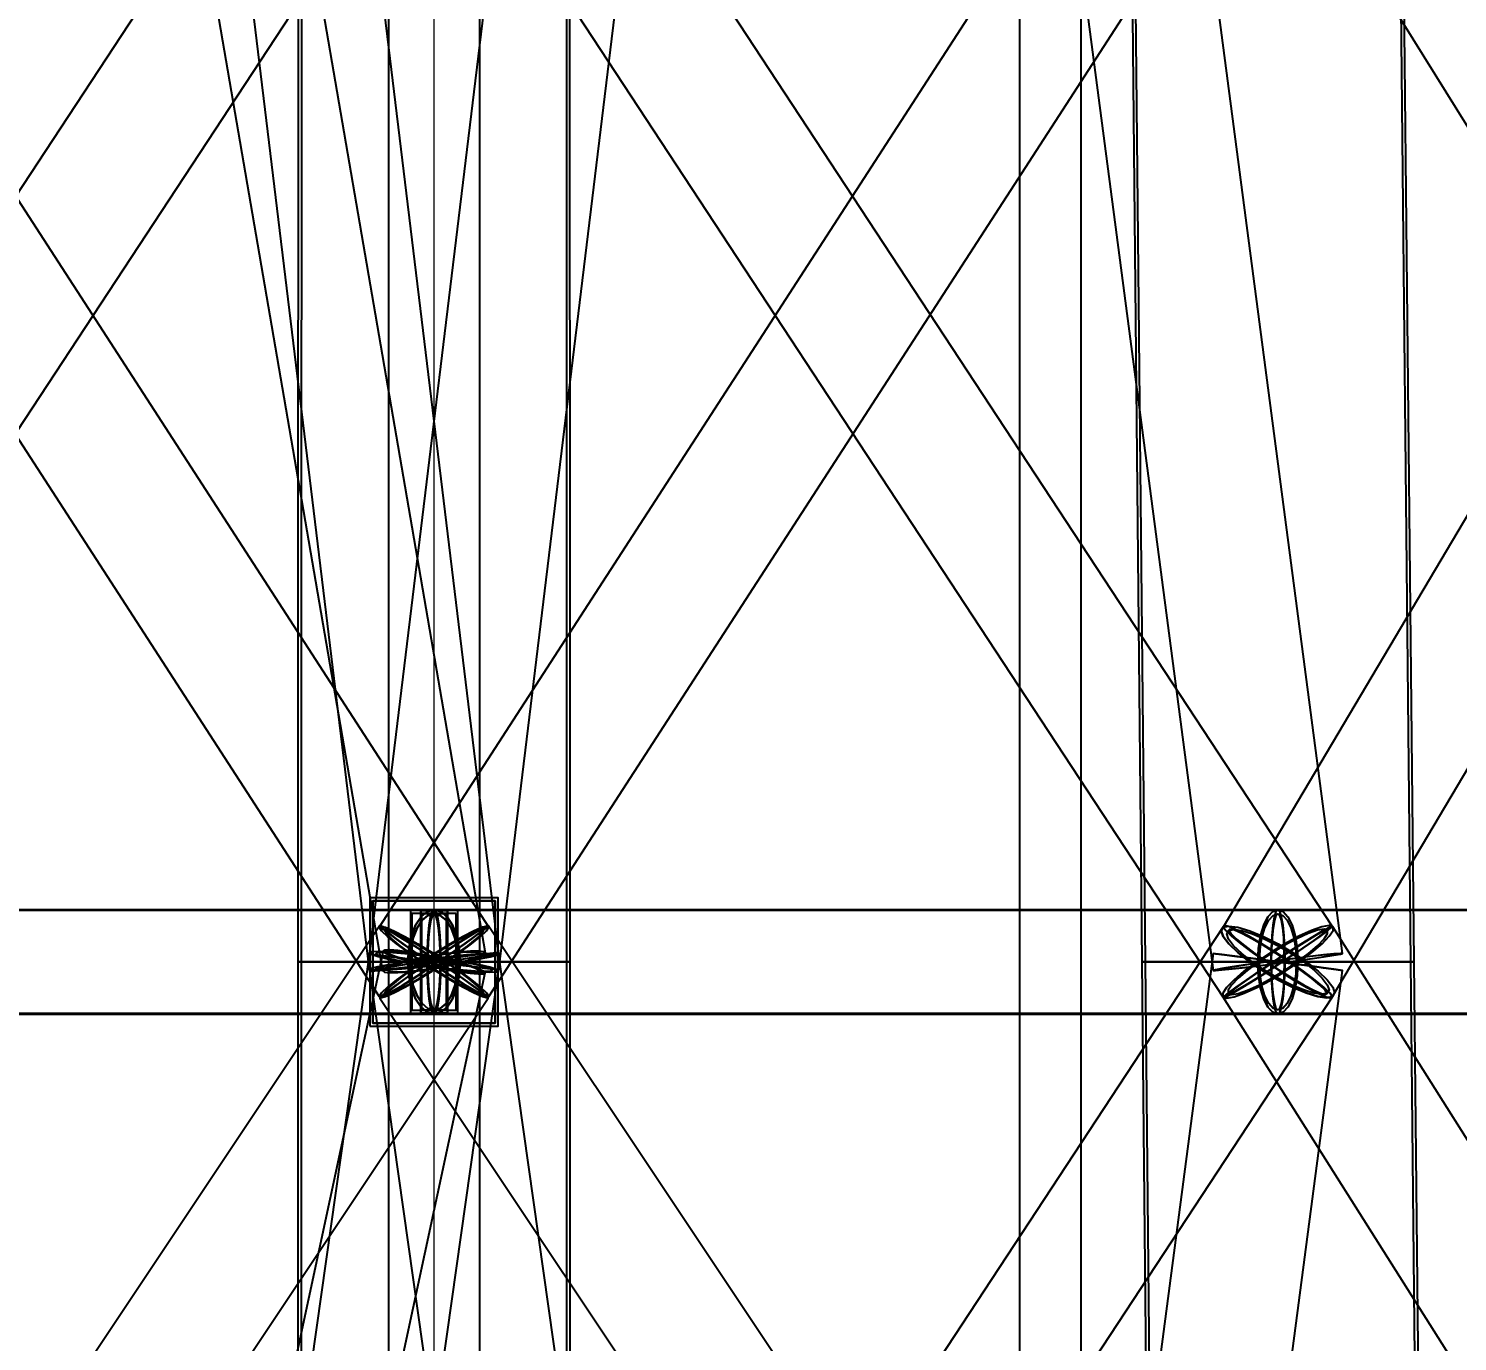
# Model space of a CAD drawing. Header units: millimetres. Extents: x -123812 to 252100, y -3000 to 639000.
# Drawn here: x -1579 to 3984, y 398522 to 403634 of the extents above; entities that cross this region are included whole.
import ezdxf

# ---------------------------------------------------------------- set-up
doc = ezdxf.new("R2010")
doc.units = ezdxf.units.MM
for name, color, linetype, lineweight in [('D-BMK-AXIS', 7, 'Continuous', 13), ('D-STR-CORE', 7, 'Continuous', 25), ('D-STR-DIM', 7, 'Continuous', 13), ('D-STR-STRC', 7, 'Continuous', 25)]:
    doc.layers.add(name, color=color, linetype=linetype, lineweight=lineweight)
doc.styles.add('OpenSansCondensed-Light', font='OpenSansCondensed-Light.ttf')
doc.styles.add('TOWER_UNICODE', font='Arial Unicode.ttf')
doc.dimstyles.new('EZDXF', dxfattribs={"dimtxt": 0.25, "dimasz": 0.175, "dimexe": 0.375, "dimexo": 0.125, "dimgap": 0.1, "dimtad": 1, "dimlfac": 100, "dimzin": 12, "dimdsep": 46, "dimtxsty": 'OpenSansCondensed-Light', "dimblk": 'ARCHTICK', "dimcen": 2.5, "dimazin": 3, "dimtfac": 0.5, "dimtmove": 2, "dimatfit": 3})

# ---------------------------------------------------------------- blocks, each defined once
blk = doc.blocks.new('_ARCHTICK')
at = {"color": 0, "linetype": 'BYBLOCK', "const_width": 0.15}
blk.add_lwpolyline([(-0.5, -0.5), (0.5, 0.5)], dxfattribs=at)

msp = doc.modelspace()

# ---------------------------------------------------------------- linework, layer by layer
at = {"layer": 'D-BMK-AXIS'}
msp.add_line((0, -3000), (0, 639000), dxfattribs=at)
at = {"layer": 'D-STR-CORE'}
msp.add_lwpolyline([(2280, 375000), (2520, 375000), (2520, 452500), (2280, 452500)], close=True, dxfattribs=at)
msp.add_lwpolyline([(2280, 375000), (2520, 375000), (2520, 452500), (2280, 452500)], close=True, dxfattribs=at)
at = {"layer": 'D-STR-STRC'}
for points in [[(-4504.9, 424966), (-200.3, 399966), (-193.5, 399960.7), (-173.5, 399958.1), (-141.6, 399958.3), (-100.1, 399961.4), (-51.8, 399967.1), (0, 399975), (51.8, 399984.6), (100.1, 399995.3), (141.6, 400006.3), (173.5, 400016.9), (193.5, 400026.3), (200.3, 400034), (-4104.3, 425034)], [(-3286.1, 424969.5), (-252.2, 399969.5), (-243.6, 399966.9), (-218.4, 399966.6), (-178.3, 399968.6), (-126.1, 399972.7), (-65.3, 399978.7), (0, 399986.1), (65.3, 399994.5), (126.1, 400003.2), (178.3, 400011.7), (218.4, 400019.5), (243.6, 400025.9), (252.2, 400030.5), (-2781.8, 425030.5)], [(2781.8, 425030.6), (-252.2, 400030.6), (-243.6, 400029.4), (-218.4, 400026.3), (-178.3, 400021.3), (-126.1, 400014.9), (-65.3, 400007.5), (0, 399999.5), (65.3, 399991.6), (126.1, 399984.3), (178.3, 399978), (218.4, 399973.3), (243.6, 399970.3), (252.2, 399969.4), (3286.1, 424969.4)], [(-251.8, 424966.9), (3033.7, 399966.9), (3042.3, 399966.6), (3067.5, 399968.6), (3107.5, 399972.7), (3159.6, 399978.7), (3220.4, 399986.1), (3285.6, 399994.5), (3350.7, 400003.3), (3411.5, 400011.8), (3463.6, 400019.5), (3503.7, 400025.9), (3528.8, 400030.5), (3537.4, 400033.1), (251.8, 425033.1)], [(-3074, 399860.3), (211.5, 404860.3), (209.1, 404865), (192.4, 404879), (162.6, 404901.2), (121.7, 404930.1), (72.5, 404963.8), (18.4, 405000), (-37, 405036.2), (-89.9, 405069.9), (-136.6, 405098.8), (-174, 405121), (-199.6, 405135), (-211.5, 405139.7), (-3497.1, 400139.7)], [(-3448.8, 404865), (-213.6, 399865), (-208.3, 399860.3), (-188.8, 399865), (-156.5, 399879), (-113.5, 399901.2), (-62.7, 399930.1), (-7.7, 399963.8), (47.8, 400000), (100.1, 400036.2), (145.6, 400069.9), (181.1, 400098.8), (204.3, 400121), (213.6, 400135), (-3021.6, 405135)], [(3021.6, 405135), (-213.6, 400135), (-204.3, 400121), (-181.1, 400098.8), (-145.6, 400069.9), (-100.1, 400036.2), (-47.8, 400000), (7.7, 399963.8), (62.7, 399930.1), (113.5, 399901.2), (156.5, 399879), (188.8, 399865), (208.3, 399860.3), (213.6, 399865), (3448.8, 404865)], [(-211.5, 404860.3), (3074, 399860.3), (3086, 399865), (3111.5, 399879), (3149, 399901.2), (3195.7, 399930.1), (3248.5, 399963.8), (3303.9, 400000), (3358.1, 400036.2), (3407.2, 400069.9), (3448.1, 400098.8), (3478, 400121), (3494.7, 400135), (3497.1, 400139.7), (211.5, 405139.7)], [(6562.3, 400135), (3450.3, 405135), (3435.6, 405139.7), (3407.2, 405135), (3367.1, 405121), (3318, 405098.8), (3263.3, 405069.9), (3206.6, 405036.2), (3151.9, 405000), (3102.9, 404963.8), (3062.9, 404930.1), (3034.6, 404901.2), (3020.1, 404879), (3020.1, 404865), (6132.1, 399865)], [(6037, 405135), (3072.5, 400135), (3064.9, 400121), (3072.3, 400098.8), (3094.2, 400069.9), (3129.2, 400036.2), (3174.8, 400000), (3228, 399963.8), (3285.1, 399930.1), (3342.2, 399901.2), (3395.5, 399879), (3441.3, 399865), (3476.4, 399860.3), (3498.6, 399865), (6463, 404865)], [(-4837, 399796.8), (0, 399796.8), (26.3, 399803.7), (50.8, 399824), (71.8, 399856.3), (88, 399898.4), (98.1, 399947.4), (101.6, 400000), (98.1, 400052.6), (88, 400101.6), (71.8, 400143.7), (50.8, 400176), (26.3, 400196.3), (0, 400203.2), (-4837, 400203.2)], [(-4837, 399796.8), (0, 399796.8), (26.3, 399803.7), (50.8, 399824), (71.8, 399856.3), (88, 399898.4), (98.1, 399947.4), (101.6, 400000), (98.1, 400052.6), (88, 400101.6), (71.8, 400143.7), (50.8, 400176), (26.3, 400196.3), (0, 400203.2), (-4837, 400203.2)], [(-3285.6, 399796.8), (0, 399796.8), (6.9, 399803.7), (13.3, 399824), (18.8, 399856.3), (23, 399898.4), (25.6, 399947.4), (26.5, 400000), (25.6, 400052.6), (23, 400101.6), (18.8, 400143.7), (13.3, 400176), (6.9, 400196.3), (0, 400203.2), (-3285.6, 400203.2)], [(-3285.6, 399796.8), (0, 399796.8), (6.9, 399803.7), (13.3, 399824), (18.8, 399856.3), (23, 399898.4), (25.6, 399947.4), (26.5, 400000), (25.6, 400052.6), (23, 400101.6), (18.8, 400143.7), (13.3, 400176), (6.9, 400196.3), (0, 400203.2), (-3285.6, 400203.2)], [(4837, 400203.2), (0, 400203.2), (-26.3, 400196.3), (-50.8, 400176), (-71.8, 400143.7), (-88, 400101.6), (-98.1, 400052.6), (-101.6, 400000), (-98.1, 399947.4), (-88, 399898.4), (-71.8, 399856.3), (-50.8, 399824), (-26.3, 399803.7), (0, 399796.8), (4837, 399796.8)], [(4837, 400203.2), (0, 400203.2), (-26.3, 400196.3), (-50.8, 400176), (-71.8, 400143.7), (-88, 400101.6), (-98.1, 400052.6), (-101.6, 400000), (-98.1, 399947.4), (-88, 399898.4), (-71.8, 399856.3), (-50.8, 399824), (-26.3, 399803.7), (0, 399796.8), (4837, 399796.8)], [(6347.2, 400203.2), (3285.6, 400203.2), (3265.4, 400196.3), (3246.7, 400176), (3230.6, 400143.7), (3218.2, 400101.6), (3210.5, 400052.6), (3207.8, 400000), (3210.5, 399947.4), (3218.2, 399898.4), (3230.6, 399856.3), (3246.7, 399824), (3265.4, 399803.7), (3285.6, 399796.8), (6347.2, 399796.8)], [(6347.2, 400203.2), (3285.6, 400203.2), (3265.4, 400196.3), (3246.7, 400176), (3230.6, 400143.7), (3218.2, 400101.6), (3210.5, 400052.6), (3207.8, 400000), (3210.5, 399947.4), (3218.2, 399898.4), (3230.6, 399856.3), (3246.7, 399824), (3265.4, 399803.7), (3285.6, 399796.8), (6347.2, 399796.8)], [(-3125.3, 394858.8), (210.6, 399858.8), (208.2, 399863.6), (191.6, 399877.7), (162, 399900.1), (121.4, 399929.4), (72.4, 399963.4), (18.6, 400000), (-36.5, 400036.6), (-89.2, 400070.6), (-135.7, 400099.9), (-173, 400122.3), (-198.6, 400136.4), (-210.6, 400141.2), (-3546.4, 395141.2)], [(212.6, 394863.6), (3498.2, 399863.6), (3489, 399877.7), (3465.9, 399900.1), (3430.5, 399929.4), (3385.2, 399963.4), (3333.2, 400000), (3277.9, 400036.6), (3223.1, 400070.6), (3172.6, 400099.9), (3129.8, 400122.3), (3097.6, 400136.4), (3078.2, 400141.2), (3072.9, 400136.4), (-212.6, 395136.4)], [(3546.4, 395141.2), (210.6, 400141.2), (198.6, 400136.4), (173, 400122.3), (135.7, 400099.9), (89.2, 400070.6), (36.5, 400036.6), (-18.6, 400000), (-72.4, 399963.4), (-121.4, 399929.4), (-162, 399900.1), (-191.6, 399877.7), (-208.2, 399863.6), (-210.6, 399858.8), (3125.3, 394858.8)], [(6658.6, 395136.4), (3499.8, 400136.4), (3484.9, 400141.2), (3456.5, 400136.4), (3416.5, 400122.3), (3367.5, 400099.9), (3312.9, 400070.6), (3256.5, 400036.6), (3202, 400000), (3153.3, 399963.4), (3113.5, 399929.4), (3085.5, 399900.1), (3071.1, 399877.7), (3071.4, 399863.6), (6230.2, 394863.6)], [(-5170.6, 374957.7), (198.7, 399957.7), (191.9, 399964.4), (172.1, 399973.5), (140.5, 399984.3), (99.4, 399996.3), (51.4, 400008.5), (0, 400020.1), (-51.4, 400030.4), (-99.4, 400038.5), (-140.5, 400044.1), (-172.1, 400046.6), (-191.9, 400046), (-198.7, 400042.3), (-5568.1, 375042.3)], [(-3285.7, 374964.6), (251.5, 399964.6), (242.9, 399970.9), (217.8, 399979.1), (177.8, 399988.8), (125.8, 399999.2), (65.1, 400009.7), (0, 400019.5), (-65.1, 400028), (-125.8, 400034.6), (-177.8, 400038.8), (-217.8, 400040.4), (-242.9, 400039.2), (-251.5, 400035.4), (-3788.7, 375035.4)], [(251.8, 374966.9), (3537.4, 399966.9), (3528.8, 399968.2), (3503.7, 399971.7), (3463.6, 399977.1), (3411.5, 399984.1), (3350.7, 399992.1), (3285.6, 400000.7), (3220.4, 400009.2), (3159.6, 400017.1), (3107.5, 400023.9), (3067.5, 400029), (3042.3, 400032.1), (3033.7, 400033.1), (-251.8, 375033.1)], [(3788.7, 375035.6), (251.5, 400035.6), (242.9, 400035.7), (217.8, 400033.4), (177.8, 400028.8), (125.7, 400022.2), (65.1, 400014.2), (0, 400005.1), (-65.1, 399995.8), (-125.7, 399986.7), (-177.8, 399978.5), (-217.8, 399971.8), (-242.9, 399967), (-251.5, 399964.4), (3285.7, 374964.4)]]:
    msp.add_lwpolyline(points, dxfattribs=at)
for points in [[(-177.8, 425000), (-177.8, 400000), (177.8, 400000), (177.8, 425000)], [(-177.8, 400000), (177.8, 400000), (177.8, 425000), (-177.8, 425000)], [(-530.4, 400000), (530.4, 400000), (529.2, 405000), (-529.2, 405000)], [(-530.4, 400000), (530.4, 400000), (529.2, 405000), (-529.2, 405000)], [(-517.1, 400000), (517.1, 400000), (516.6, 405000), (-516.6, 405000)], [(2706, 405000), (2755.2, 400000), (3815.9, 400000), (3764.5, 405000)], [(2718.6, 405000), (2768.4, 400000), (3802.7, 400000), (3751.9, 405000)], [(-250, 399750), (250, 399750), (250, 400250), (-250, 400250)], [(-250, 399750), (250, 399750), (250, 400250), (-250, 400250)], [(-238, 400238), (238, 400238), (238, 399762), (-238, 399762)], [(238, 400238), (-238, 400238), (-238, 399762), (238, 399762)], [(-5730.9, 399800), (92.2, 399800), (92.2, 400200), (-5730.9, 400200)], [(-5690.5, 399800), (51.8, 399800), (51.8, 400200), (-5690.5, 400200)], [(-5690.5, 399800), (51.8, 399800), (51.8, 400200), (-5690.5, 400200)], [(-101.6, 400000), (-98.1, 399947.4), (-88, 399898.4), (-71.8, 399856.3), (-50.8, 399824), (-26.3, 399803.7), (0, 399796.8), (26.3, 399803.7), (50.8, 399824), (71.8, 399856.3), (88, 399898.4), (98.1, 399947.4), (101.6, 400000), (98.1, 400052.6), (88, 400101.6), (71.8, 400143.7), (50.8, 400176), (26.3, 400196.3), (0, 400203.2), (-26.3, 400196.3), (-50.8, 400176), (-71.8, 400143.7), (-88, 400101.6), (-98.1, 400052.6)], [(-101.6, 400000), (-98.1, 399947.4), (-88, 399898.4), (-71.8, 399856.3), (-50.8, 399824), (-26.3, 399803.7), (0, 399796.8), (26.3, 399803.7), (50.8, 399824), (71.8, 399856.3), (88, 399898.4), (98.1, 399947.4), (101.6, 400000), (98.1, 400052.6), (88, 400101.6), (71.8, 400143.7), (50.8, 400176), (26.3, 400196.3), (0, 400203.2), (-26.3, 400196.3), (-50.8, 400176), (-71.8, 400143.7), (-88, 400101.6), (-98.1, 400052.6)], [(101.6, 400000), (98.1, 399947.4), (88, 399898.4), (71.8, 399856.3), (50.8, 399824), (26.3, 399803.7), (0, 399796.8), (-26.3, 399803.7), (-50.8, 399824), (-71.8, 399856.3), (-88, 399898.4), (-98.1, 399947.4), (-101.6, 400000), (-98.1, 400052.6), (-88, 400101.6), (-71.8, 400143.7), (-50.8, 400176), (-26.3, 400196.3), (0, 400203.2), (26.3, 400196.3), (50.8, 400176), (71.8, 400143.7), (88, 400101.6), (98.1, 400052.6)], [(101.6, 400000), (98.1, 399947.4), (88, 399898.4), (71.8, 399856.3), (50.8, 399824), (26.3, 399803.7), (0, 399796.8), (-26.3, 399803.7), (-50.8, 399824), (-71.8, 399856.3), (-88, 399898.4), (-98.1, 399947.4), (-101.6, 400000), (-98.1, 400052.6), (-88, 400101.6), (-71.8, 400143.7), (-50.8, 400176), (-26.3, 400196.3), (0, 400203.2), (26.3, 400196.3), (50.8, 400176), (71.8, 400143.7), (88, 400101.6), (98.1, 400052.6)], [(-93.6, 400000), (-90.4, 399951.5), (-81.1, 399906.4), (-66.2, 399867.6), (-46.8, 399837.9), (-24.2, 399819.2), (0, 399812.8), (24.2, 399819.2), (46.8, 399837.9), (66.2, 399867.6), (81.1, 399906.4), (90.4, 399951.5), (93.6, 400000), (90.4, 400048.5), (81.1, 400093.6), (66.2, 400132.4), (46.8, 400162.1), (24.2, 400180.8), (0, 400187.2), (-24.2, 400180.8), (-46.8, 400162.1), (-66.2, 400132.4), (-81.1, 400093.6), (-90.4, 400048.5)], [(-93.6, 400000), (-90.4, 399951.5), (-81.1, 399906.4), (-66.2, 399867.6), (-46.8, 399837.9), (-24.2, 399819.2), (0, 399812.8), (24.2, 399819.2), (46.8, 399837.9), (66.2, 399867.6), (81.1, 399906.4), (90.4, 399951.5), (93.6, 400000), (90.4, 400048.5), (81.1, 400093.6), (66.2, 400132.4), (46.8, 400162.1), (24.2, 400180.8), (0, 400187.2), (-24.2, 400180.8), (-46.8, 400162.1), (-66.2, 400132.4), (-81.1, 400093.6), (-90.4, 400048.5)], [(93.6, 400000), (90.4, 399951.5), (81.1, 399906.4), (66.2, 399867.6), (46.8, 399837.9), (24.2, 399819.2), (0, 399812.8), (-24.2, 399819.2), (-46.8, 399837.9), (-66.2, 399867.6), (-81.1, 399906.4), (-90.4, 399951.5), (-93.6, 400000), (-90.4, 400048.5), (-81.1, 400093.6), (-66.2, 400132.4), (-46.8, 400162.1), (-24.2, 400180.8), (0, 400187.2), (24.2, 400180.8), (46.8, 400162.1), (66.2, 400132.4), (81.1, 400093.6), (90.4, 400048.5)], [(93.6, 400000), (90.4, 399951.5), (81.1, 399906.4), (66.2, 399867.6), (46.8, 399837.9), (24.2, 399819.2), (0, 399812.8), (-24.2, 399819.2), (-46.8, 399837.9), (-66.2, 399867.6), (-81.1, 399906.4), (-90.4, 399951.5), (-93.6, 400000), (-90.4, 400048.5), (-81.1, 400093.6), (-66.2, 400132.4), (-46.8, 400162.1), (-24.2, 400180.8), (0, 400187.2), (24.2, 400180.8), (46.8, 400162.1), (66.2, 400132.4), (81.1, 400093.6), (90.4, 400048.5)], [(92.2, 400200), (-92.2, 400200), (-92.2, 399800), (92.2, 399800)], [(86.6, 400188), (-86.6, 400188), (-86.6, 399812), (86.6, 399812)], [(51.8, 400200), (-51.8, 400200), (-51.8, 399800), (51.8, 399800)], [(51.8, 400200), (-51.8, 400200), (-51.8, 399800), (51.8, 399800)], [(-51.8, 399800), (5690.5, 399800), (5690.5, 400200), (-51.8, 400200)], [(-51.8, 400200), (51.8, 400200), (51.8, 399800), (-51.8, 399800)], [(-51.8, 399800), (5690.5, 399800), (5690.5, 400200), (-51.8, 400200)], [(-51.8, 400200), (51.8, 400200), (51.8, 399800), (-51.8, 399800)], [(48.7, 400188), (-48.7, 400188), (-48.7, 399812), (48.7, 399812)], [(48.7, 400188), (-48.7, 400188), (-48.7, 399812), (48.7, 399812)], [(-48.7, 400188), (48.7, 400188), (48.7, 399812), (-48.7, 399812)], [(-48.7, 400188), (48.7, 400188), (48.7, 399812), (-48.7, 399812)], [(-26.5, 400000), (-25.6, 399947.4), (-23, 399898.4), (-18.8, 399856.3), (-13.3, 399824), (-6.9, 399803.7), (0, 399796.8), (6.9, 399803.7), (13.3, 399824), (18.8, 399856.3), (23, 399898.4), (25.6, 399947.4), (26.5, 400000), (25.6, 400052.6), (23, 400101.6), (18.8, 400143.7), (13.3, 400176), (6.9, 400196.3), (0, 400203.2), (-6.9, 400196.3), (-13.3, 400176), (-18.8, 400143.7), (-23, 400101.6), (-25.6, 400052.6)], [(-26.5, 400000), (-25.6, 399947.4), (-23, 399898.4), (-18.8, 399856.3), (-13.3, 399824), (-6.9, 399803.7), (0, 399796.8), (6.9, 399803.7), (13.3, 399824), (18.8, 399856.3), (23, 399898.4), (25.6, 399947.4), (26.5, 400000), (25.6, 400052.6), (23, 400101.6), (18.8, 400143.7), (13.3, 400176), (6.9, 400196.3), (0, 400203.2), (-6.9, 400196.3), (-13.3, 400176), (-18.8, 400143.7), (-23, 400101.6), (-25.6, 400052.6)], [(-26.5, 400000), (-25.6, 399947.4), (-23, 399898.4), (-18.8, 399856.3), (-13.3, 399824), (-6.9, 399803.7), (0, 399796.8), (3285.6, 399796.8), (3292.4, 399803.7), (3298.8, 399824), (3304.3, 399856.3), (3308.5, 399898.4), (3311.2, 399947.4), (3312.1, 400000), (3311.2, 400052.6), (3308.5, 400101.6), (3304.3, 400143.7), (3298.8, 400176), (3292.4, 400196.3), (3285.6, 400203.2), (0, 400203.2), (-6.9, 400196.3), (-13.3, 400176), (-18.8, 400143.7), (-23, 400101.6), (-25.6, 400052.6)], [(26.5, 400000), (25.6, 399947.4), (23, 399898.4), (18.8, 399856.3), (13.3, 399824), (6.9, 399803.7), (0, 399796.8), (-6.9, 399803.7), (-13.3, 399824), (-18.8, 399856.3), (-23, 399898.4), (-25.6, 399947.4), (-26.5, 400000), (-25.6, 400052.6), (-23, 400101.6), (-18.8, 400143.7), (-13.3, 400176), (-6.9, 400196.3), (0, 400203.2), (6.9, 400196.3), (13.3, 400176), (18.8, 400143.7), (23, 400101.6), (25.6, 400052.6)], [(-26.5, 400000), (-25.6, 399947.4), (-23, 399898.4), (-18.8, 399856.3), (-13.3, 399824), (-6.9, 399803.7), (0, 399796.8), (3285.6, 399796.8), (3292.4, 399803.7), (3298.8, 399824), (3304.3, 399856.3), (3308.5, 399898.4), (3311.2, 399947.4), (3312.1, 400000), (3311.2, 400052.6), (3308.5, 400101.6), (3304.3, 400143.7), (3298.8, 400176), (3292.4, 400196.3), (3285.6, 400203.2), (0, 400203.2), (-6.9, 400196.3), (-13.3, 400176), (-18.8, 400143.7), (-23, 400101.6), (-25.6, 400052.6)], [(26.5, 400000), (25.6, 399947.4), (23, 399898.4), (18.8, 399856.3), (13.3, 399824), (6.9, 399803.7), (0, 399796.8), (-6.9, 399803.7), (-13.3, 399824), (-18.8, 399856.3), (-23, 399898.4), (-25.6, 399947.4), (-26.5, 400000), (-25.6, 400052.6), (-23, 400101.6), (-18.8, 400143.7), (-13.3, 400176), (-6.9, 400196.3), (0, 400203.2), (6.9, 400196.3), (13.3, 400176), (18.8, 400143.7), (23, 400101.6), (25.6, 400052.6)], [(-24.4, 400000), (-23.6, 399951.5), (-21.2, 399906.4), (-17.3, 399867.6), (-12.2, 399837.9), (-6.3, 399819.2), (0, 399812.8), (6.3, 399819.2), (12.2, 399837.9), (17.3, 399867.6), (21.2, 399906.4), (23.6, 399951.5), (24.4, 400000), (23.6, 400048.5), (21.2, 400093.6), (17.3, 400132.4), (12.2, 400162.1), (6.3, 400180.8), (0, 400187.2), (-6.3, 400180.8), (-12.2, 400162.1), (-17.3, 400132.4), (-21.2, 400093.6), (-23.6, 400048.5)], [(-24.4, 400000), (-23.6, 399951.5), (-21.2, 399906.4), (-17.3, 399867.6), (-12.2, 399837.9), (-6.3, 399819.2), (0, 399812.8), (6.3, 399819.2), (12.2, 399837.9), (17.3, 399867.6), (21.2, 399906.4), (23.6, 399951.5), (24.4, 400000), (23.6, 400048.5), (21.2, 400093.6), (17.3, 400132.4), (12.2, 400162.1), (6.3, 400180.8), (0, 400187.2), (-6.3, 400180.8), (-12.2, 400162.1), (-17.3, 400132.4), (-21.2, 400093.6), (-23.6, 400048.5)], [(24.4, 400000), (23.6, 399951.5), (21.2, 399906.4), (17.3, 399867.6), (12.2, 399837.9), (6.3, 399819.2), (0, 399812.8), (-6.3, 399819.2), (-12.2, 399837.9), (-17.3, 399867.6), (-21.2, 399906.4), (-23.6, 399951.5), (-24.4, 400000), (-23.6, 400048.5), (-21.2, 400093.6), (-17.3, 400132.4), (-12.2, 400162.1), (-6.3, 400180.8), (0, 400187.2), (6.3, 400180.8), (12.2, 400162.1), (17.3, 400132.4), (21.2, 400093.6), (23.6, 400048.5)], [(24.4, 400000), (23.6, 399951.5), (21.2, 399906.4), (17.3, 399867.6), (12.2, 399837.9), (6.3, 399819.2), (0, 399812.8), (-6.3, 399819.2), (-12.2, 399837.9), (-17.3, 399867.6), (-21.2, 399906.4), (-23.6, 399951.5), (-24.4, 400000), (-23.6, 400048.5), (-21.2, 400093.6), (-17.3, 400132.4), (-12.2, 400162.1), (-6.3, 400180.8), (0, 400187.2), (6.3, 400180.8), (12.2, 400162.1), (17.3, 400132.4), (21.2, 400093.6), (23.6, 400048.5)], [(3363.3, 400000), (3360.7, 399947.4), (3352.9, 399898.4), (3340.5, 399856.3), (3324.4, 399824), (3305.7, 399803.7), (3285.6, 399796.8), (3265.4, 399803.7), (3246.7, 399824), (3230.6, 399856.3), (3218.2, 399898.4), (3210.5, 399947.4), (3207.8, 400000), (3210.5, 400052.6), (3218.2, 400101.6), (3230.6, 400143.7), (3246.7, 400176), (3265.4, 400196.3), (3285.6, 400203.2), (3305.7, 400196.3), (3324.4, 400176), (3340.5, 400143.7), (3352.9, 400101.6), (3360.7, 400052.6)], [(3363.3, 400000), (3360.7, 399947.4), (3352.9, 399898.4), (3340.5, 399856.3), (3324.4, 399824), (3305.7, 399803.7), (3285.6, 399796.8), (3265.4, 399803.7), (3246.7, 399824), (3230.6, 399856.3), (3218.2, 399898.4), (3210.5, 399947.4), (3207.8, 400000), (3210.5, 400052.6), (3218.2, 400101.6), (3230.6, 400143.7), (3246.7, 400176), (3265.4, 400196.3), (3285.6, 400203.2), (3305.7, 400196.3), (3324.4, 400176), (3340.5, 400143.7), (3352.9, 400101.6), (3360.7, 400052.6)], [(3357.2, 400000), (3354.8, 399951.5), (3347.6, 399906.4), (3336.2, 399867.6), (3321.4, 399837.9), (3304.1, 399819.2), (3285.6, 399812.8), (3267, 399819.2), (3249.7, 399837.9), (3234.9, 399867.6), (3223.5, 399906.4), (3216.4, 399951.5), (3213.9, 400000), (3216.4, 400048.5), (3223.5, 400093.6), (3234.9, 400132.4), (3249.7, 400162.1), (3267, 400180.8), (3285.6, 400187.2), (3304.1, 400180.8), (3321.4, 400162.1), (3336.2, 400132.4), (3347.6, 400093.6), (3354.8, 400048.5)], [(3357.2, 400000), (3354.8, 399951.5), (3347.6, 399906.4), (3336.2, 399867.6), (3321.4, 399837.9), (3304.1, 399819.2), (3285.6, 399812.8), (3267, 399819.2), (3249.7, 399837.9), (3234.9, 399867.6), (3223.5, 399906.4), (3216.4, 399951.5), (3213.9, 400000), (3216.4, 400048.5), (3223.5, 400093.6), (3234.9, 400132.4), (3249.7, 400162.1), (3267, 400180.8), (3285.6, 400187.2), (3304.1, 400180.8), (3321.4, 400162.1), (3336.2, 400132.4), (3347.6, 400093.6), (3354.8, 400048.5)], [(3312.1, 400000), (3311.2, 399947.4), (3308.5, 399898.4), (3304.3, 399856.3), (3298.8, 399824), (3292.4, 399803.7), (3285.6, 399796.8), (3278.7, 399803.7), (3272.3, 399824), (3266.8, 399856.3), (3262.6, 399898.4), (3259.9, 399947.4), (3259, 400000), (3259.9, 400052.6), (3262.6, 400101.6), (3266.8, 400143.7), (3272.3, 400176), (3278.7, 400196.3), (3285.6, 400203.2), (3292.4, 400196.3), (3298.8, 400176), (3304.3, 400143.7), (3308.5, 400101.6), (3311.2, 400052.6)], [(3312.1, 400000), (3311.2, 399947.4), (3308.5, 399898.4), (3304.3, 399856.3), (3298.8, 399824), (3292.4, 399803.7), (3285.6, 399796.8), (3278.7, 399803.7), (3272.3, 399824), (3266.8, 399856.3), (3262.6, 399898.4), (3259.9, 399947.4), (3259, 400000), (3259.9, 400052.6), (3262.6, 400101.6), (3266.8, 400143.7), (3272.3, 400176), (3278.7, 400196.3), (3285.6, 400203.2), (3292.4, 400196.3), (3298.8, 400176), (3304.3, 400143.7), (3308.5, 400101.6), (3311.2, 400052.6)], [(3310, 400000), (3309.2, 399951.5), (3306.7, 399906.4), (3302.8, 399867.6), (3297.8, 399837.9), (3291.9, 399819.2), (3285.6, 399812.8), (3279.2, 399819.2), (3273.3, 399837.9), (3268.3, 399867.6), (3264.4, 399906.4), (3262, 399951.5), (3261.1, 400000), (3262, 400048.5), (3264.4, 400093.6), (3268.3, 400132.4), (3273.3, 400162.1), (3279.2, 400180.8), (3285.6, 400187.2), (3291.9, 400180.8), (3297.8, 400162.1), (3302.8, 400132.4), (3306.7, 400093.6), (3309.2, 400048.5)], [(3310, 400000), (3309.2, 399951.5), (3306.7, 399906.4), (3302.8, 399867.6), (3297.8, 399837.9), (3291.9, 399819.2), (3285.6, 399812.8), (3279.2, 399819.2), (3273.3, 399837.9), (3268.3, 399867.6), (3264.4, 399906.4), (3262, 399951.5), (3261.1, 400000), (3262, 400048.5), (3264.4, 400093.6), (3268.3, 400132.4), (3273.3, 400162.1), (3279.2, 400180.8), (3285.6, 400187.2), (3291.9, 400180.8), (3297.8, 400162.1), (3302.8, 400132.4), (3306.7, 400093.6), (3309.2, 400048.5)], [(-47.8, 400000), (-100.1, 399963.8), (-145.6, 399930.1), (-181.1, 399901.2), (-204.3, 399879), (-213.6, 399865), (-208.3, 399860.3), (-188.8, 399865), (-156.5, 399879), (-113.5, 399901.2), (-62.7, 399930.1), (-7.7, 399963.8), (47.8, 400000), (100.1, 400036.2), (145.6, 400069.9), (181.1, 400098.8), (204.3, 400121), (213.6, 400135), (208.3, 400139.7), (188.8, 400135), (156.5, 400121), (113.5, 400098.8), (62.7, 400069.9), (7.7, 400036.2)], [(47.8, 400000), (100.1, 399963.8), (145.6, 399930.1), (181.1, 399901.2), (204.3, 399879), (213.6, 399865), (208.3, 399860.3), (188.8, 399865), (156.5, 399879), (113.5, 399901.2), (62.7, 399930.1), (7.7, 399963.8), (-47.8, 400000), (-100.1, 400036.2), (-145.6, 400069.9), (-181.1, 400098.8), (-204.3, 400121), (-213.6, 400135), (-208.3, 400139.7), (-188.8, 400135), (-156.5, 400121), (-113.5, 400098.8), (-62.7, 400069.9), (-7.7, 400036.2)], [(18.6, 400000), (72.4, 399963.4), (121.4, 399929.4), (162, 399900.1), (191.6, 399877.7), (208.2, 399863.6), (210.6, 399858.8), (198.6, 399863.6), (173, 399877.7), (135.7, 399900.1), (89.2, 399929.4), (36.5, 399963.4), (-18.6, 400000), (-72.4, 400036.6), (-121.4, 400070.6), (-162, 400099.9), (-191.6, 400122.3), (-208.2, 400136.4), (-210.6, 400141.2), (-198.6, 400136.4), (-173, 400122.3), (-135.7, 400099.9), (-89.2, 400070.6), (-36.5, 400036.6)], [(-18.6, 400000), (-72.4, 399963.4), (-121.4, 399929.4), (-162, 399900.1), (-191.6, 399877.7), (-208.2, 399863.6), (-210.6, 399858.8), (-198.6, 399863.6), (-173, 399877.7), (-135.7, 399900.1), (-89.2, 399929.4), (-36.5, 399963.4), (18.6, 400000), (72.4, 400036.6), (121.4, 400070.6), (162, 400099.9), (191.6, 400122.3), (208.2, 400136.4), (210.6, 400141.2), (198.6, 400136.4), (173, 400122.3), (135.7, 400099.9), (89.2, 400070.6), (36.5, 400036.6)], [(-43.1, 400000), (-90.3, 399967.4), (-131.3, 399937), (-163.3, 399910.9), (-184.2, 399890.9), (-192.6, 399878.3), (-187.8, 399874), (-170.2, 399878.3), (-141.1, 399890.9), (-102.3, 399910.9), (-56.6, 399937), (-7, 399967.4), (43.1, 400000), (90.3, 400032.6), (131.3, 400063), (163.3, 400089.1), (184.2, 400109.1), (192.6, 400121.7), (187.8, 400126), (170.2, 400121.7), (141.1, 400109.1), (102.3, 400089.1), (56.6, 400063), (7, 400032.6)], [(43.1, 400000), (90.3, 399967.4), (131.3, 399937), (163.3, 399910.9), (184.2, 399890.9), (192.6, 399878.3), (187.8, 399874), (170.2, 399878.3), (141.1, 399890.9), (102.3, 399910.9), (56.6, 399937), (7, 399967.4), (-43.1, 400000), (-90.3, 400032.6), (-131.3, 400063), (-163.3, 400089.1), (-184.2, 400109.1), (-192.6, 400121.7), (-187.8, 400126), (-170.2, 400121.7), (-141.1, 400109.1), (-102.3, 400089.1), (-56.6, 400063), (-7, 400032.6)], [(16.8, 400000), (65.3, 399967), (109.4, 399936.3), (146.1, 399910), (172.8, 399889.7), (187.7, 399877), (189.8, 399872.7), (179, 399877), (156, 399889.7), (122.4, 399910), (80.4, 399936.3), (32.9, 399967), (-16.8, 400000), (-65.3, 400033), (-109.4, 400063.7), (-146.1, 400090), (-172.8, 400110.3), (-187.7, 400123), (-189.8, 400127.3), (-179, 400123), (-156, 400110.3), (-122.4, 400090), (-80.4, 400063.7), (-32.9, 400033)], [(-16.8, 400000), (-65.3, 399967), (-109.4, 399936.3), (-146.1, 399910), (-172.8, 399889.7), (-187.7, 399877), (-189.8, 399872.7), (-179, 399877), (-156, 399889.7), (-122.4, 399910), (-80.4, 399936.3), (-32.9, 399967), (16.8, 400000), (65.3, 400033), (109.4, 400063.7), (146.1, 400090), (172.8, 400110.3), (187.7, 400123), (189.8, 400127.3), (179, 400123), (156, 400110.3), (122.4, 400090), (80.4, 400063.7), (32.9, 400033)], [(3396.3, 400000), (3442, 399963.8), (3476.9, 399930.1), (3498.9, 399901.2), (3506.2, 399879), (3498.6, 399865), (3476.4, 399860.3), (3441.3, 399865), (3395.5, 399879), (3342.2, 399901.2), (3285.1, 399930.1), (3228, 399963.8), (3174.8, 400000), (3129.2, 400036.2), (3094.2, 400069.9), (3072.3, 400098.8), (3064.9, 400121), (3072.5, 400135), (3094.7, 400139.7), (3129.9, 400135), (3175.6, 400121), (3228.9, 400098.8), (3286.1, 400069.9), (3343.2, 400036.2)], [(3202, 400000), (3153.3, 399963.4), (3113.5, 399929.4), (3085.5, 399900.1), (3071.1, 399877.7), (3071.4, 399863.6), (3086.2, 399858.8), (3114.6, 399863.6), (3154.7, 399877.7), (3203.6, 399900.1), (3258.2, 399929.4), (3314.6, 399963.4), (3369.1, 400000), (3417.8, 400036.6), (3457.6, 400070.6), (3485.6, 400099.9), (3500, 400122.3), (3499.8, 400136.4), (3484.9, 400141.2), (3456.5, 400136.4), (3416.5, 400122.3), (3367.5, 400099.9), (3312.9, 400070.6), (3256.5, 400036.6)], [(3238, 400000), (3293.2, 399963.4), (3348, 399929.4), (3398.5, 399900.1), (3441.3, 399877.7), (3473.5, 399863.6), (3492.9, 399858.8), (3498.2, 399863.6), (3489, 399877.7), (3465.9, 399900.1), (3430.5, 399929.4), (3385.2, 399963.4), (3333.2, 400000), (3277.9, 400036.6), (3223.1, 400070.6), (3172.6, 400099.9), (3129.8, 400122.3), (3097.6, 400136.4), (3078.2, 400141.2), (3072.9, 400136.4), (3082.2, 400122.3), (3105.3, 400099.9), (3140.6, 400070.6), (3185.9, 400036.6)], [(3303.9, 400000), (3248.5, 399963.8), (3195.7, 399930.1), (3149, 399901.2), (3111.5, 399879), (3086, 399865), (3074, 399860.3), (3076.5, 399865), (3093.2, 399879), (3123, 399901.2), (3163.9, 399930.1), (3213.1, 399963.8), (3267.2, 400000), (3322.6, 400036.2), (3375.4, 400069.9), (3422.2, 400098.8), (3459.6, 400121), (3485.2, 400135), (3497.1, 400139.7), (3494.7, 400135), (3478, 400121), (3448.1, 400098.8), (3407.2, 400069.9), (3358.1, 400036.2)], [(3385.4, 400000), (3426.6, 399967.4), (3458.1, 399937), (3477.9, 399910.9), (3484.5, 399890.9), (3477.6, 399878.3), (3457.7, 399874), (3425.9, 399878.3), (3384.7, 399890.9), (3336.6, 399910.9), (3285.1, 399937), (3233.6, 399967.4), (3185.7, 400000), (3144.6, 400032.6), (3113, 400063), (3093.3, 400089.1), (3086.6, 400109.1), (3093.5, 400121.7), (3113.5, 400126), (3145.2, 400121.7), (3186.5, 400109.1), (3234.5, 400089.1), (3286, 400063), (3337.5, 400032.6)], [(3210.3, 400000), (3166.3, 399967), (3130.5, 399936.3), (3105.2, 399910), (3092.2, 399889.7), (3092.4, 399877), (3105.8, 399872.7), (3131.4, 399877), (3167.5, 399889.7), (3211.7, 399910), (3260.9, 399936.3), (3311.8, 399967), (3360.9, 400000), (3404.8, 400033), (3440.6, 400063.7), (3465.9, 400090), (3478.9, 400110.3), (3478.7, 400123), (3465.3, 400127.3), (3439.7, 400123), (3403.6, 400110.3), (3359.4, 400090), (3310.2, 400063.7), (3259.4, 400033)], [(3242.6, 400000), (3292.5, 399967), (3341.9, 399936.3), (3387.4, 399910), (3426, 399889.7), (3455, 399877), (3472.5, 399872.7), (3477.3, 399877), (3468.9, 399889.7), (3448.1, 399910), (3416.2, 399936.3), (3375.4, 399967), (3328.5, 400000), (3278.6, 400033), (3229.3, 400063.7), (3183.7, 400090), (3145.1, 400110.3), (3116.1, 400123), (3098.6, 400127.3), (3093.9, 400123), (3102.2, 400110.3), (3123, 400090), (3154.9, 400063.7), (3195.7, 400033)], [(3302.1, 400000), (3252.2, 399967.4), (3204.5, 399937), (3162.4, 399910.9), (3128.7, 399890.9), (3105.6, 399878.3), (3094.8, 399874), (3097.1, 399878.3), (3112.1, 399890.9), (3139, 399910.9), (3175.9, 399937), (3220.2, 399967.4), (3269, 400000), (3318.9, 400032.6), (3366.6, 400063), (3408.7, 400089.1), (3442.5, 400109.1), (3465.5, 400121.7), (3476.3, 400126), (3474.1, 400121.7), (3459, 400109.1), (3432.1, 400089.1), (3395.3, 400063), (3350.9, 400032.6)], [(0, 400020.1), (-51.4, 400030.4), (-99.4, 400038.5), (-140.5, 400044.1), (-172.1, 400046.6), (-191.9, 400046), (-198.7, 400042.3), (-191.9, 400035.6), (-172.1, 400026.5), (-140.5, 400015.7), (-99.4, 400003.7), (-51.4, 399991.5), (0, 399979.9), (51.4, 399969.6), (99.4, 399961.5), (140.5, 399955.9), (172.1, 399953.4), (191.9, 399954), (198.7, 399957.7), (191.9, 399964.4), (172.1, 399973.5), (140.5, 399984.3), (99.4, 399996.3), (51.4, 400008.5)], [(-531.5, 395000), (531.5, 395000), (530.4, 400000), (-530.4, 400000)], [(-531.5, 395000), (531.5, 395000), (530.4, 400000), (-530.4, 400000)], [(530.4, 400000), (512.3, 400000), (459.3, 400000), (375, 400000), (265.2, 400000), (137.3, 400000), (0, 400000), (-137.3, 400000), (-265.2, 400000), (-375, 400000), (-459.3, 400000), (-512.3, 400000), (-530.4, 400000), (-512.3, 400000), (-459.3, 400000), (-375, 400000), (-265.2, 400000), (-137.3, 400000), (0, 400000), (137.3, 400000), (265.2, 400000), (375, 400000), (459.3, 400000), (512.3, 400000)], [(530.4, 400000), (512.3, 400000), (459.3, 400000), (375, 400000), (265.2, 400000), (137.3, 400000), (0, 400000), (-137.3, 400000), (-265.2, 400000), (-375, 400000), (-459.3, 400000), (-512.3, 400000), (-530.4, 400000), (-512.3, 400000), (-459.3, 400000), (-375, 400000), (-265.2, 400000), (-137.3, 400000), (0, 400000), (137.3, 400000), (265.2, 400000), (375, 400000), (459.3, 400000), (512.3, 400000)], [(-517.6, 395000), (517.6, 395000), (517.1, 400000), (-517.1, 400000)], [(517.1, 400000), (499.5, 400000), (447.8, 400000), (365.7, 400000), (258.6, 400000), (133.8, 400000), (0, 400000), (-133.8, 400000), (-258.6, 400000), (-365.7, 400000), (-447.8, 400000), (-499.5, 400000), (-517.1, 400000), (-499.5, 400000), (-447.8, 400000), (-365.7, 400000), (-258.6, 400000), (-133.8, 400000), (0, 400000), (133.8, 400000), (258.6, 400000), (365.7, 400000), (447.8, 400000), (499.5, 400000)], [(0, 400013.9), (-65.3, 400005.5), (-126.1, 399996.8), (-178.3, 399988.3), (-218.4, 399980.5), (-243.6, 399974.1), (-252.2, 399969.5), (-243.6, 399966.9), (-218.4, 399966.6), (-178.3, 399968.6), (-126.1, 399972.7), (-65.3, 399978.7), (0, 399986.1), (65.3, 399994.5), (126.1, 400003.2), (178.3, 400011.7), (218.4, 400019.5), (243.6, 400025.9), (252.2, 400030.5), (243.6, 400033.1), (218.4, 400033.4), (178.3, 400031.4), (126.1, 400027.3), (65.3, 400021.3)], [(0, 399999.5), (-65.3, 400007.5), (-126.1, 400014.9), (-178.3, 400021.3), (-218.4, 400026.3), (-243.6, 400029.4), (-252.2, 400030.6), (-243.6, 400029.7), (-218.4, 400026.7), (-178.3, 400022), (-126.1, 400015.7), (-65.3, 400008.4), (0, 400000.5), (65.3, 399992.5), (126.1, 399985.1), (178.3, 399978.7), (218.4, 399973.7), (243.6, 399970.6), (252.2, 399969.4), (243.6, 399970.3), (218.4, 399973.3), (178.3, 399978), (126.1, 399984.3), (65.3, 399991.6)], [(0, 400019.5), (-65.1, 400028), (-125.8, 400034.6), (-177.8, 400038.8), (-217.8, 400040.4), (-242.9, 400039.2), (-251.5, 400035.4), (-242.9, 400029.1), (-217.8, 400020.9), (-177.8, 400011.2), (-125.8, 400000.8), (-65.1, 399990.3), (0, 399980.5), (65.1, 399972), (125.8, 399965.4), (177.8, 399961.2), (217.8, 399959.6), (242.9, 399960.8), (251.5, 399964.6), (242.9, 399970.9), (217.8, 399979.1), (177.8, 399988.8), (125.8, 399999.2), (65.1, 400009.7)], [(0, 400005.1), (-65.1, 399995.8), (-125.7, 399986.7), (-177.8, 399978.5), (-217.8, 399971.8), (-242.9, 399967), (-251.5, 399964.4), (-242.9, 399964.3), (-217.8, 399966.6), (-177.8, 399971.2), (-125.7, 399977.8), (-65.1, 399985.8), (0, 399994.9), (65.1, 400004.2), (125.7, 400013.3), (177.8, 400021.5), (217.8, 400028.2), (242.9, 400033), (251.5, 400035.6), (242.9, 400035.7), (217.8, 400033.4), (177.8, 400028.8), (125.7, 400022.2), (65.1, 400014.2)], [(0, 400012.5), (-58.8, 400005), (-113.7, 399997.1), (-160.8, 399989.4), (-196.9, 399982.5), (-219.6, 399976.7), (-227.3, 399972.5), (-219.6, 399970.2), (-196.9, 399969.9), (-160.8, 399971.7), (-113.7, 399975.4), (-58.8, 399980.8), (0, 399987.5), (58.8, 399995), (113.7, 400002.9), (160.8, 400010.6), (196.9, 400017.5), (219.6, 400023.3), (227.3, 400027.5), (219.6, 400029.8), (196.9, 400030.1), (160.8, 400028.3), (113.7, 400024.6), (58.8, 400019.2)], [(0, 399999.6), (-58.8, 400006.7), (-113.7, 400013.4), (-160.7, 400019.2), (-196.9, 400023.7), (-219.6, 400026.5), (-227.3, 400027.6), (-219.6, 400026.8), (-196.9, 400024.1), (-160.7, 400019.8), (-113.7, 400014.2), (-58.8, 400007.5), (0, 400000.4), (58.8, 399993.3), (113.7, 399986.6), (160.7, 399980.8), (196.9, 399976.3), (219.6, 399973.5), (227.3, 399972.4), (219.6, 399973.2), (196.9, 399975.9), (160.7, 399980.2), (113.7, 399985.8), (58.8, 399992.5)], [(0, 400017.6), (-58.7, 400025.2), (-113.4, 400031.2), (-160.3, 400035), (-196.4, 400036.4), (-219, 400035.4), (-226.8, 400031.9), (-219, 400026.3), (-196.4, 400018.8), (-160.3, 400010.1), (-113.4, 400000.7), (-58.7, 399991.3), (0, 399982.4), (58.7, 399974.8), (113.4, 399968.8), (160.3, 399965), (196.4, 399963.6), (219, 399964.6), (226.8, 399968.1), (219, 399973.7), (196.4, 399981.2), (160.3, 399989.9), (113.4, 399999.3), (58.7, 400008.7)], [(0, 400004.6), (-58.7, 399996.2), (-113.4, 399988), (-160.3, 399980.6), (-196.4, 399974.5), (-219, 399970.2), (-226.7, 399967.9), (-219, 399967.8), (-196.4, 399969.9), (-160.3, 399974), (-113.4, 399979.9), (-58.7, 399987.2), (0, 399995.4), (58.7, 400003.8), (113.4, 400012), (160.3, 400019.4), (196.4, 400025.5), (219, 400029.8), (226.7, 400032.1), (219, 400032.2), (196.4, 400030.1), (160.3, 400026), (113.4, 400020.1), (58.7, 400012.8)], [(0, 400025), (-51.8, 400015.4), (-100.1, 400004.7), (-141.6, 399993.7), (-173.5, 399983.1), (-193.5, 399973.7), (-200.3, 399966), (-193.5, 399960.7), (-173.5, 399958.1), (-141.6, 399958.3), (-100.1, 399961.4), (-51.8, 399967.1), (0, 399975), (51.8, 399984.6), (100.1, 399995.3), (141.6, 400006.3), (173.5, 400016.9), (193.5, 400026.3), (200.3, 400034), (193.5, 400039.3), (173.5, 400041.9), (141.6, 400041.7), (100.1, 400038.6), (51.8, 400032.9)], [(0, 400023), (-47.8, 400014.2), (-92.3, 400004.3), (-130.5, 399994.2), (-159.8, 399984.4), (-178.2, 399975.7), (-184.5, 399968.7), (-178.2, 399963.8), (-159.8, 399961.4), (-130.5, 399961.6), (-92.3, 399964.4), (-47.8, 399969.6), (0, 399977), (47.8, 399985.8), (92.3, 399995.7), (130.5, 400005.8), (159.8, 400015.6), (178.2, 400024.3), (184.5, 400031.3), (178.2, 400036.2), (159.8, 400038.6), (130.5, 400038.4), (92.3, 400035.6), (47.8, 400030.4)], [(0, 400018.5), (-47.4, 400028), (-91.5, 400035.5), (-129.4, 400040.6), (-158.5, 400043), (-176.8, 400042.4), (-183.1, 400038.9), (-176.8, 400032.8), (-158.5, 400024.5), (-129.4, 400014.4), (-91.5, 400003.4), (-47.4, 399992.2), (0, 399981.5), (47.4, 399972), (91.5, 399964.5), (129.4, 399959.4), (158.5, 399957), (176.8, 399957.6), (183.1, 399961.1), (176.8, 399967.2), (158.5, 399975.5), (129.4, 399985.6), (91.5, 399996.6), (47.4, 400007.8)], [(-177.8, 400000), (-177.8, 375000), (177.8, 375000), (177.8, 400000)], [(177.8, 400000), (171.7, 400000), (154, 400000), (125.7, 400000), (88.9, 400000), (46, 400000), (0, 400000), (-46, 400000), (-88.9, 400000), (-125.7, 400000), (-154, 400000), (-171.7, 400000), (-177.8, 400000), (-171.7, 400000), (-154, 400000), (-125.7, 400000), (-88.9, 400000), (-46, 400000), (0, 400000), (46, 400000), (88.9, 400000), (125.7, 400000), (154, 400000), (171.7, 400000)], [(-177.8, 375000), (177.8, 375000), (177.8, 400000), (-177.8, 400000)], [(177.8, 400000), (171.7, 400000), (154, 400000), (125.7, 400000), (88.9, 400000), (46, 400000), (0, 400000), (-46, 400000), (-88.9, 400000), (-125.7, 400000), (-154, 400000), (-171.7, 400000), (-177.8, 400000), (-171.7, 400000), (-154, 400000), (-125.7, 400000), (-88.9, 400000), (-46, 400000), (0, 400000), (46, 400000), (88.9, 400000), (125.7, 400000), (154, 400000), (171.7, 400000)], [(2755.2, 400000), (2804.4, 395000), (3867.4, 395000), (3815.9, 400000)], [(3815.9, 400000), (3797.9, 400000), (3744.9, 400000), (3660.6, 400000), (3550.8, 400000), (3422.8, 400000), (3285.6, 400000), (3148.3, 400000), (3020.4, 400000), (2910.5, 400000), (2826.2, 400000), (2773.3, 400000), (2755.2, 400000), (2773.3, 400000), (2826.2, 400000), (2910.5, 400000), (3020.4, 400000), (3148.3, 400000), (3285.6, 400000), (3422.8, 400000), (3550.8, 400000), (3660.6, 400000), (3744.9, 400000), (3797.9, 400000)], [(2768.4, 400000), (2818.3, 395000), (3853.5, 395000), (3802.7, 400000)], [(3802.7, 400000), (3785.1, 400000), (3733.4, 400000), (3651.2, 400000), (3544.1, 400000), (3419.4, 400000), (3285.6, 400000), (3151.7, 400000), (3027, 400000), (2919.9, 400000), (2837.7, 400000), (2786.1, 400000), (2768.4, 400000), (2786.1, 400000), (2837.7, 400000), (2919.9, 400000), (3027, 400000), (3151.7, 400000), (3285.6, 400000), (3419.4, 400000), (3544.1, 400000), (3651.2, 400000), (3733.4, 400000), (3785.1, 400000)], [(3285.6, 400005.5), (3220.4, 399996.7), (3159.6, 399988.2), (3107.5, 399980.5), (3067.5, 399974.1), (3042.3, 399969.5), (3033.7, 399966.9), (3042.3, 399966.6), (3067.5, 399968.6), (3107.5, 399972.7), (3159.6, 399978.7), (3220.4, 399986.1), (3285.6, 399994.5), (3350.7, 400003.3), (3411.5, 400011.8), (3463.6, 400019.5), (3503.7, 400025.9), (3528.8, 400030.5), (3537.4, 400033.1), (3528.8, 400033.4), (3503.7, 400031.4), (3463.6, 400027.3), (3411.5, 400021.3), (3350.7, 400013.9)], [(3285.6, 399999.3), (3220.4, 400007.9), (3159.6, 400015.9), (3107.5, 400022.9), (3067.5, 400028.3), (3042.3, 400031.8), (3033.7, 400033.1), (3042.3, 400032.1), (3067.5, 400029), (3107.5, 400023.9), (3159.6, 400017.1), (3220.4, 400009.2), (3285.6, 400000.7), (3350.7, 399992.1), (3411.5, 399984.1), (3463.6, 399977.1), (3503.7, 399971.7), (3528.8, 399968.2), (3537.4, 399966.9), (3528.8, 399967.9), (3503.7, 399971), (3463.6, 399976.1), (3411.5, 399982.9), (3350.7, 399990.8)], [(3285.6, 400004.9), (3226.8, 399997.1), (3172, 399989.4), (3125, 399982.4), (3088.9, 399976.6), (3066.3, 399972.5), (3058.5, 399970.2), (3066.3, 399969.9), (3088.9, 399971.7), (3125, 399975.4), (3172, 399980.8), (3226.8, 399987.5), (3285.6, 399995.1), (3344.3, 400002.9), (3399.1, 400010.6), (3446.1, 400017.6), (3482.2, 400023.4), (3504.9, 400027.5), (3512.6, 400029.8), (3504.9, 400030.1), (3482.2, 400028.3), (3446.1, 400024.6), (3399.1, 400019.2), (3344.3, 400012.5)], [(3285.6, 399999.4), (3226.8, 400007.1), (3172, 400014.4), (3125, 400020.7), (3088.9, 400025.5), (3066.3, 400028.7), (3058.5, 400029.8), (3066.3, 400029), (3088.9, 400026.2), (3125, 400021.5), (3172, 400015.5), (3226.8, 400008.3), (3285.6, 400000.6), (3344.3, 399992.9), (3399.1, 399985.6), (3446.1, 399979.3), (3482.2, 399974.5), (3504.9, 399971.3), (3512.6, 399970.2), (3504.9, 399971), (3482.2, 399973.8), (3446.1, 399978.5), (3399.1, 399984.5), (3344.3, 399991.7)]]:
    msp.add_lwpolyline(points, close=True, dxfattribs=at)

# ---------------------------------------------------------------- dimensions: what is measured, and where the dimension line sits
at = {"layer": 'D-STR-DIM'}
for base, p2 in [((-112000, 0), (0, 634000)), ((187000, 0), (0, 450000))]:
    msp.add_linear_dim(base=base, p1=(0, 0), p2=p2, angle=90, dimstyle='EZDXF', override={"dimtxt": 8400, "dimasz": 3750, "dimexe": 2100, "dimexo": 1800, "dimgap": 2100, "dimtad": 1, "dimdec": 0, "dimlfac": 1, "dimlunit": 2, "dimtxsty": 'TOWER_UNICODE', "dimclrd": 7, "dimclre": 7, "dimclrt": 7}, dxfattribs=at).render()

doc.saveas('drawing.dxf')
